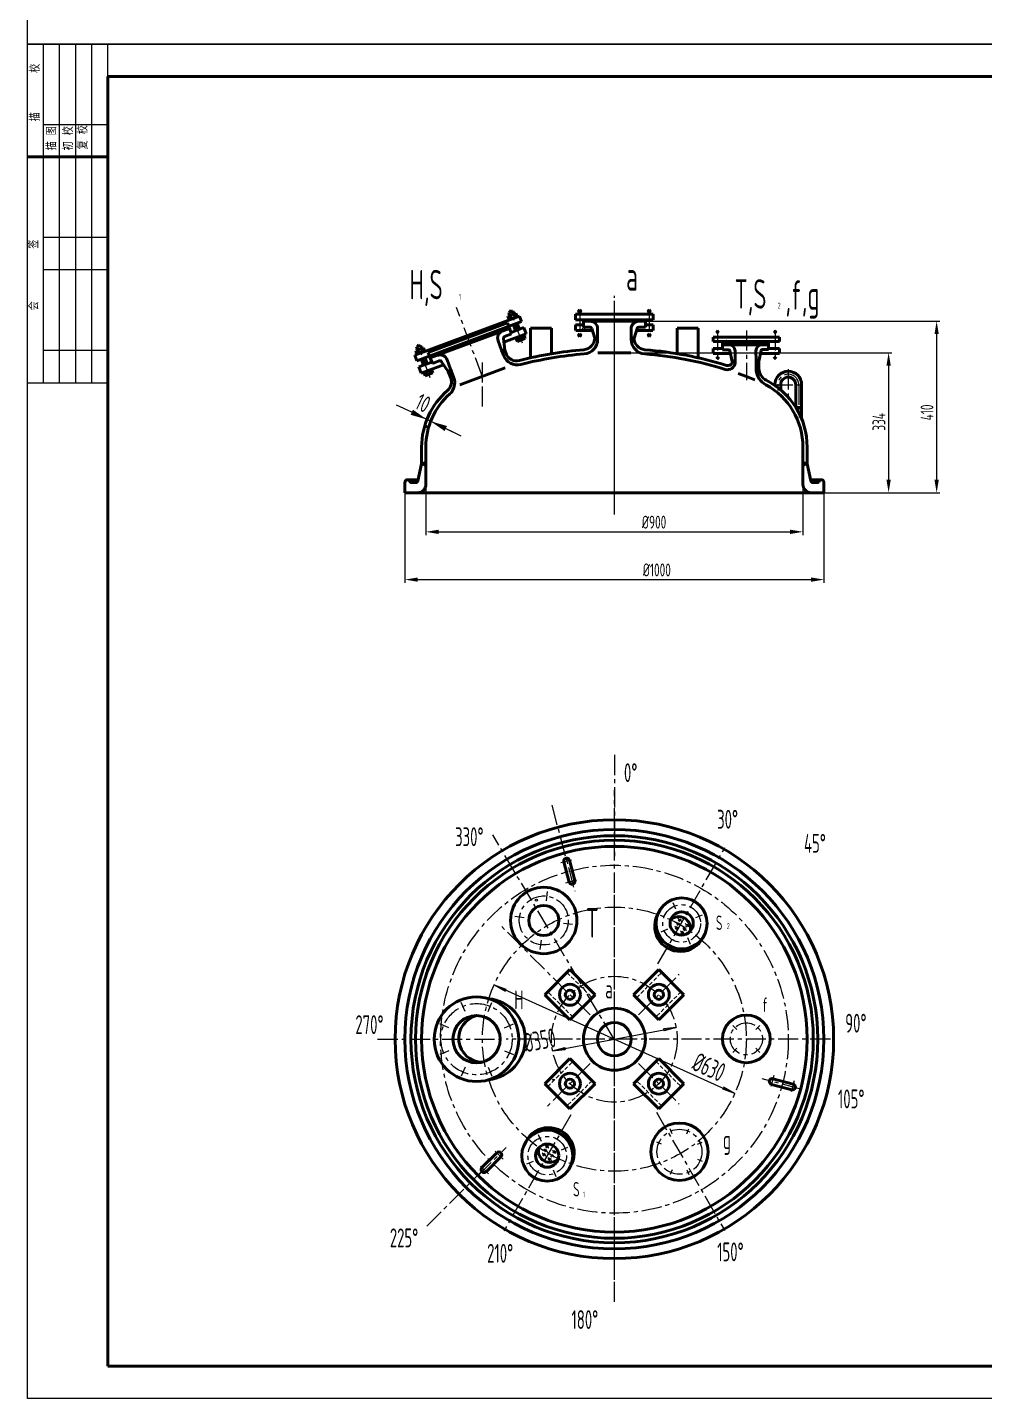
# Model space of a CAD drawing. Extents: x 2514 to 4956, y -860 to 401.
# Drawn here: x 2513.9 to 2810.9, y -859.8 to -434.7 of the extents above; entities that cross this region are included whole.
import ezdxf

# ---------------------------------------------------------------- set-up
doc = ezdxf.new("R2010")
doc.units = 0
doc.header["$LTSCALE"] = 5
doc.header["$MEASUREMENT"] = 0
doc.linetypes.add('CENTER', pattern=[2, 1.25, -0.25, 0.25, -0.25])
doc.linetypes.add('HIDDEN', pattern=[0.375, 0.25, -0.125])
doc.layers.get('0').update_dxf_attribs({"linetype": 'CONTINUOUS', "lineweight": 18})
doc.layers.get('DEFPOINTS').update_dxf_attribs({"linetype": 'CONTINUOUS', "lineweight": 18})
for name, color, linetype, lineweight in [('1', 1, 'CONTINUOUS', 40), ('2', 7, 'CENTER', 18), ('3', 5, 'HIDDEN', 18), ('5', 7, 'CONTINUOUS', 18)]:
    doc.layers.add(name, color=color, linetype=linetype, lineweight=lineweight)
doc.styles.add('HZ', font='txt', dxfattribs={"width": 0.5, "bigfont": 'hztxt'})
doc.styles.get("Standard").update_dxf_attribs({"font": 'isocp.shx', "width": 0.707, "bigfont": 'hztxt.shx'})

msp = doc.modelspace()

# ---------------------------------------------------------------- linework, layer by layer
for p, q in [((2513.86235, -439.84817), (2513.86235, 401.15183)), ((2513.86235, -859.84817), (2513.86235, -439.84817)), ((2513.86235, -439.84817), (3107.86235, -439.84817)), ((2513.86235, -439.84817), (2538.86235, -439.84817)), ((3107.86235, -439.84817), (2513.86235, -439.84817)), ((2518.86235, -544.84817), (2518.86235, -439.84817)), ((2523.86235, -544.84817), (2523.86235, -439.84817)), ((2528.86235, -544.84817), (2528.86235, -439.84817)), ((2533.86235, -544.84817), (2533.86235, -439.84817)), ((2538.86235, -454.01704), (2538.86235, -439.84817)), ((2538.86235, -464.84817), (2518.86235, -464.84817)), ((2538.86235, -499.84817), (2518.86235, -499.84817)), ((2538.86235, -509.84817), (2518.86235, -509.84817)), ((2695.99035, -525.78862), (2796.98404, -525.78862)), ((2795.98404, -529.78862), (2795.98404, -574.95862)), ((2538.86235, -534.84817), (2518.86235, -534.84817)), ((2695.99035, -535.53862), (2782.08032, -535.53862)), ((2745.53427, -535.75752), (2745.87059, -535.42121)), ((2781.08032, -539.53862), (2781.08032, -574.95862)), ((2513.86235, -544.84817), (2538.86235, -544.84817)), ((2646.43398, -560.37395), (2634.2201, -554.53083)), ((2637.49035, -573.47384), (2637.49035, -592.09156)), ((2754.49035, -573.47384), (2754.49035, -592.09156)), ((2630.99035, -578.95862), (2630.99035, -606.90273)), ((2695.99035, -578.95862), (2796.98404, -578.95862)), ((2695.99035, -578.95862), (2782.08032, -578.95862)), ((2760.99035, -578.95862), (2760.99035, -606.90273)), ((2641.49035, -591.09156), (2750.49035, -591.09156)), ((2634.99035, -605.90273), (2756.99035, -605.90273)), ((2714.72707, -713.38957), (2715.87858, -714.32841)), ((2714.84828, -713.9347), (2715.33313, -714.32841)), ((2715.22745, -712.16054), (2716.37896, -713.09938)), ((2715.27252, -713.51071), (2715.75737, -713.90442)), ((2715.34866, -712.70567), (2715.8335, -713.09938)), ((2715.71229, -710.91884), (2716.86381, -711.85769)), ((2715.7729, -712.28168), (2716.25775, -712.67539)), ((2715.8335, -711.46398), (2716.31835, -711.85769)), ((2716.25775, -711.03998), (2716.74259, -711.43369)), ((2717.20544, -713.76245), (2718.35695, -714.70129)), ((2717.75089, -713.88359), (2718.23574, -714.2773)), ((2717.95471, -712.58453), (2719.10622, -713.52337)), ((2718.07592, -713.12967), (2718.56076, -713.52337)), ((2718.50016, -712.70567), (2718.985, -713.09938)), ((2716.50847, -714.82243), (2717.65999, -715.76127)), ((2716.62968, -715.36756), (2717.11453, -715.76127)), ((2717.05393, -714.94357), (2717.53877, -715.33728)), ((2717.32665, -714.30758), (2717.8115, -714.70129)), ((2658.65072, -731.60116), (2662.06162, -733.49213)), ((2658.65072, -731.60116), (2662.32756, -732.90148)), ((2658.65072, -731.60116), (2733.32998, -765.22581)), ((2662.32756, -732.90148), (2662.06162, -733.49213)), ((2676.82751, -752.02396), (2715.15319, -744.80301)), ((2715.15319, -744.80301), (2711.27389, -745.20434)), ((2711.27389, -745.20434), (2711.39383, -745.84089)), ((2715.15319, -744.80301), (2711.39383, -745.84089)), ((2736.94035, -748.41349), (2736.94035, -748.23349)), ((2676.82751, -752.02396), (2680.58687, -750.98608)), ((2676.82751, -752.02396), (2680.7068, -751.62264)), ((2680.58687, -750.98608), (2680.7068, -751.62264)), ((2736.85035, -748.32349), (2737.03035, -748.32349)), ((2729.91908, -763.33484), (2729.65314, -763.92549)), ((2733.32998, -765.22581), (2729.65314, -763.92549)), ((2733.32998, -765.22581), (2729.91908, -763.33484)), ((2711.64919, -775.69733), (2711.82919, -775.69733)), ((2711.64919, -775.69733), (2711.82919, -775.69733)), ((2711.73919, -775.78733), (2711.73919, -775.60733)), ((2711.73919, -775.78733), (2711.73919, -775.60733)), ((2674.53611, -781.15867), (2675.68762, -782.09751)), ((2674.65732, -781.7038), (2675.14217, -782.09751)), ((2675.08156, -781.27981), (2675.56641, -781.67351)), ((2673.55089, -783.62939), (2674.7024, -784.56823)), ((2673.6721, -784.17452), (2674.15694, -784.56823)), ((2674.05126, -782.40036), (2675.20277, -783.3392)), ((2674.09634, -783.75053), (2674.58118, -784.14424)), ((2674.17247, -782.94549), (2674.65732, -783.3392)), ((2674.59671, -782.5215), (2675.08156, -782.91521)), ((2675.33229, -785.06225), (2676.4838, -786.00109)), ((2675.4535, -785.60738), (2675.93835, -786.00109)), ((2675.87774, -785.18339), (2676.36259, -785.5771)), ((2676.02925, -784.00227), (2677.18077, -784.94111)), ((2676.15046, -784.5474), (2676.63531, -784.94111)), ((2676.57471, -784.12341), (2677.05955, -784.51712)), ((2676.77852, -782.82435), (2677.93003, -783.76319)), ((2676.89973, -783.36949), (2677.38458, -783.76319)), ((2677.32397, -782.94549), (2677.80882, -783.3392)), ((3107.86235, -859.84817), (2513.86235, -859.84817))]:
    msp.add_line(p, q)
at = {"color": 0, "linetype": 'ByBlock'}
for p, q in [((2633.12476, -554.00682), (2628.43392, -551.76272)), ((2637.81561, -556.25092), (2638.37663, -555.07821)), ((2637.81561, -556.25092), (2638.99137, -556.8134)), ((2638.99137, -556.8134), (2639.55239, -555.64069)), ((2643.68221, -559.05751), (2648.37305, -561.30161))]:
    msp.add_line(p, q, dxfattribs=at)
for centre, radius in [((2686.3823, -528.13423), 0.325), ((2730.73429, -531.95025), 0.325), ((2637.44714, -558.36899), 0.325), ((2671.77647, -705.2756), 0.325), ((2682.20177, -734.6249), 1.56), ((2709.77893, -734.6249), 1.56), ((2682.20177, -762.20207), 1.56), ((2709.77893, -762.20207), 1.56)]:
    msp.add_circle(centre, radius)
for points in [[(2795.31737, -529.78862), (2796.65071, -529.78862), (2795.98404, -525.78862)], [(2780.41365, -539.53862), (2781.74699, -539.53862), (2781.08032, -535.53862)], [(2780.41365, -574.95862), (2781.74699, -574.95862), (2781.08032, -578.95862)], [(2795.31737, -574.95862), (2796.65071, -574.95862), (2795.98404, -578.95862)], [(2641.49035, -590.42489), (2641.49035, -591.75822), (2637.49035, -591.09156)], [(2750.49035, -590.42489), (2750.49035, -591.75822), (2754.49035, -591.09156)], [(2634.99035, -605.23606), (2634.99035, -606.5694), (2630.99035, -605.90273)], [(2756.99035, -605.23606), (2756.99035, -606.5694), (2760.99035, -605.90273)]]:
    msp.add_solid(points)
for points in [[(2633.49878, -553.22501), (2632.75075, -554.78863), (2637.81561, -556.25092)], [(2644.05623, -558.2757), (2643.30819, -559.83931), (2638.99137, -556.8134)]]:
    msp.add_solid(points, dxfattribs=at)
at = {"layer": '1'}
for p, q in [((2538.86235, -849.84817), (2538.86235, -449.84817)), ((2538.86235, -449.84817), (3097.86235, -449.84817)), ((2513.86235, -474.84817), (2538.86235, -474.84817)), ((2664.43161, -522.58823), (2663.21385, -523.04328)), ((2665.22124, -524.70132), (2664.43161, -522.58823)), ((2684.70127, -522.23845), (2685.74127, -523.088)), ((2685.74127, -522.23845), (2684.70127, -523.088)), ((2706.23943, -522.23845), (2707.27943, -523.088)), ((2707.27943, -522.23845), (2706.23943, -523.088)), ((2634.03042, -536.35688), (2666.58555, -524.19149)), ((2634.6675, -538.06174), (2667.22263, -525.89635)), ((2638.23621, -535.47914), (2662.83482, -526.28699)), ((2664.10898, -529.6967), (2662.83482, -526.28699)), ((2665.40481, -523.33564), (2662.9693, -524.24576)), ((2663.39461, -525.3839), (2662.9693, -524.24576)), ((2664.00349, -525.15637), (2663.21385, -523.04328)), ((2664.64056, -526.86123), (2665.33507, -528.71976)), ((2665.83011, -524.47379), (2665.40481, -523.33564)), ((2665.85832, -526.40617), (2666.55283, -528.2647)), ((2667.22263, -525.89635), (2666.58555, -524.19149)), ((2683.90436, -523.60478), (2683.90436, -525.39862)), ((2683.90436, -523.60478), (2708.07634, -523.60478)), ((2683.90436, -525.39862), (2708.07634, -525.39862)), ((2683.90436, -526.93757), (2686.37035, -526.93757)), ((2683.90436, -528.67881), (2683.90436, -526.93757)), ((2686.37035, -527.60862), (2686.37035, -525.39862)), ((2705.61035, -525.78862), (2686.37035, -525.78862)), ((2705.61035, -527.60862), (2705.61035, -525.39862)), ((2708.07634, -526.93757), (2705.61035, -526.93757)), ((2708.07634, -523.60478), (2708.07634, -525.39862)), ((2708.07634, -528.67881), (2708.07634, -526.93757)), ((2638.87329, -537.18399), (2663.4719, -527.99184)), ((2661.58774, -531.09757), (2661.98817, -534.7914)), ((2668.64523, -529.70328), (2661.71724, -532.29217)), ((2664.10898, -529.6967), (2661.91703, -530.5158)), ((2667.91714, -527.75488), (2663.93888, -529.2415)), ((2665.45429, -530.89569), (2665.8796, -532.03384)), ((2668.3151, -531.12372), (2665.8796, -532.03384)), ((2666.06316, -530.66816), (2666.48847, -531.80631)), ((2667.28092, -530.21311), (2667.70623, -531.35125)), ((2667.88979, -529.98558), (2668.3151, -531.12372)), ((2668.64523, -529.70328), (2667.91714, -527.75488)), ((2669.97707, -537.13412), (2669.97707, -527.88618)), ((2669.97707, -527.88618), (2676.47707, -527.88618)), ((2676.47707, -535.85905), (2676.47707, -527.88618)), ((2684.0278, -528.67881), (2689.08083, -528.67881)), ((2684.70127, -530.50503), (2685.74127, -529.65548)), ((2685.74127, -530.50503), (2684.70127, -529.65548)), ((2686.37035, -527.60862), (2688.45035, -527.60862)), ((2689.88035, -530.98862), (2688.96245, -528.03832)), ((2689.88035, -530.98862), (2689.88035, -530.98904)), ((2690.14035, -530.98862), (2689.88035, -530.98862)), ((2690.79035, -530.61334), (2690.14035, -530.98862)), ((2690.14035, -530.98862), (2690.79035, -531.3639)), ((2690.79035, -528.12862), (2690.79035, -530.61334)), ((2690.79035, -530.61334), (2690.79035, -531.3639)), ((2690.79035, -530.9787), (2690.79035, -531.38029)), ((2690.79035, -531.3639), (2690.79035, -531.38029)), ((2701.19035, -528.12862), (2701.19035, -530.61334)), ((2701.19035, -530.61334), (2701.19035, -531.3639)), ((2701.19035, -530.61334), (2701.84035, -530.98862)), ((2701.19035, -530.915), (2701.19035, -531.38029)), ((2701.19035, -531.3639), (2701.84035, -530.98862)), ((2701.19035, -531.3639), (2701.19035, -531.38029)), ((2702.10035, -530.98862), (2701.84035, -530.98862)), ((2703.01825, -528.03832), (2702.10035, -530.98862)), ((2702.10035, -530.98862), (2702.10035, -530.98904)), ((2702.10035, -531.39197), (2702.10035, -530.98904)), ((2707.9529, -528.67881), (2702.89987, -528.67881)), ((2705.61035, -527.60862), (2703.53035, -527.60862)), ((2707.27943, -530.50503), (2706.23943, -529.65548)), ((2706.23943, -530.50503), (2707.27943, -529.65548)), ((2722.00363, -527.88618), (2715.50363, -527.88618)), ((2715.50363, -535.85905), (2715.50363, -527.88618)), ((2722.00363, -537.13412), (2722.00363, -527.88618)), ((2726.67883, -530.74783), (2726.67883, -532.04783)), ((2726.67883, -530.74783), (2726.67883, -532.04783)), ((2726.67883, -530.74783), (2747.20187, -530.74783)), ((2727.61318, -528.75827), (2728.40011, -529.4011)), ((2728.40705, -528.75827), (2727.62011, -529.4011)), ((2745.47365, -528.75827), (2746.26059, -529.4011)), ((2746.26752, -528.75827), (2745.48059, -529.4011)), ((2747.20187, -530.74783), (2747.20187, -532.04783)), ((2747.20187, -530.74783), (2747.20187, -532.04783)), ((2634.36055, -534.93644), (2636.79605, -534.02633)), ((2634.78585, -536.07459), (2634.36055, -534.93644)), ((2634.6051, -533.73397), (2635.82285, -533.27891)), ((2635.39473, -535.84706), (2634.6051, -533.73397)), ((2636.61248, -535.392), (2635.82285, -533.27891)), ((2637.22136, -535.16447), (2636.79605, -534.02633)), ((2638.23621, -535.47914), (2638.64576, -536.57512)), ((2659.90709, -531.822), (2661.00438, -534.7584)), ((2661.00438, -534.7584), (2661.26723, -535.46185)), ((2661.00438, -534.7584), (2661.74462, -534.88241)), ((2661.74477, -534.88281), (2661.26723, -535.46185)), ((2661.6074, -536.37228), (2661.26723, -535.46185)), ((2661.98817, -534.7914), (2661.74462, -534.88241)), ((2662.36346, -535.79582), (2661.98833, -534.79181)), ((2690.87431, -535.53862), (2695.99035, -535.53862)), ((2695.99035, -535.53862), (2701.10378, -535.53862)), ((2726.67883, -532.04783), (2747.20187, -532.04783)), ((2726.67883, -534.24439), (2726.67883, -535.75752)), ((2726.67883, -534.24439), (2726.67883, -535.75752)), ((2729.51117, -534.24439), (2726.67883, -534.24439)), ((2729.48659, -534.24439), (2726.67883, -534.24439)), ((2729.51117, -532.04783), (2729.51117, -534.64787)), ((2743.81084, -532.69783), (2729.51117, -532.69783)), ((2743.81084, -533.08783), (2729.51117, -533.08783)), ((2729.52183, -534.64779), (2731.47178, -534.63447)), ((2732.53663, -538.26728), (2731.85805, -534.95411)), ((2733.4244, -535.01114), (2733.44918, -538.63667)), ((2739.92425, -534.96672), (2739.94389, -537.84138)), ((2741.48968, -534.8883), (2740.85644, -538.21043)), ((2743.82149, -534.55008), (2741.87154, -534.56341)), ((2743.81084, -532.04783), (2743.81084, -534.55015)), ((2743.81084, -534.24439), (2747.20187, -534.24439)), ((2747.20187, -534.24439), (2747.20187, -535.75752)), ((2747.20187, -534.24439), (2747.20187, -535.75752)), ((2634.6675, -538.06174), (2634.03042, -536.35688)), ((2635.36201, -539.92027), (2639.34026, -538.43365)), ((2636.0901, -541.86867), (2635.36201, -539.92027)), ((2636.03181, -537.55191), (2636.72632, -539.41044)), ((2636.0901, -541.86867), (2643.01808, -539.27978)), ((2637.24956, -537.09685), (2637.94407, -538.95539)), ((2639.51036, -538.88885), (2638.64576, -536.57512)), ((2639.51036, -538.88885), (2641.60628, -538.10563)), ((2644.45253, -541.34422), (2642.3676, -538.34361)), ((2644.0763, -537.73774), (2645.17359, -540.67414)), ((2731.99876, -535.75752), (2726.67883, -535.75752)), ((2728.46482, -537.47225), (2727.66943, -536.83992)), ((2727.67101, -537.48278), (2728.44936, -536.82958)), ((2732.53663, -538.26728), (2732.79662, -538.2655)), ((2732.53987, -538.73839), (2732.53663, -538.26747)), ((2733.44405, -537.88579), (2732.79662, -538.2655)), ((2733.44919, -538.63648), (2732.79663, -538.26568)), ((2733.44405, -537.88579), (2733.44919, -538.63648)), ((2739.94389, -537.84138), (2739.94904, -538.59176)), ((2739.94389, -537.84138), (2740.59644, -538.2122)), ((2740.59644, -538.21202), (2739.94904, -538.59176)), ((2739.94904, -538.59176), (2739.94904, -541.06476)), ((2740.85644, -538.21043), (2740.59628, -538.21211)), ((2740.85644, -538.21043), (2740.85644, -540.59633)), ((2741.32399, -535.75752), (2747.20187, -535.75752)), ((2745.41588, -537.47225), (2746.21127, -536.83992)), ((2746.20969, -537.48278), (2745.43134, -536.82958)), ((2636.84553, -541.58638), (2637.27084, -542.72452)), ((2637.27084, -542.72452), (2639.70635, -541.81441)), ((2637.45441, -541.35885), (2637.87972, -542.49699)), ((2638.67216, -540.90379), (2639.09747, -542.04194)), ((2639.28104, -540.67626), (2639.70635, -541.81441)), ((2645.20025, -543.34545), (2644.45237, -541.34381)), ((2644.69635, -541.25288), (2644.45253, -541.34422)), ((2644.69593, -541.25281), (2645.43616, -541.37685)), ((2645.17359, -540.67414), (2644.69608, -541.25321)), ((2645.17359, -540.67414), (2645.43616, -541.37685)), ((2646.16713, -543.33323), (2645.43616, -541.37685)), ((2662.15524, -540.28055), (2648.03226, -545.55735)), ((2734.41494, -541.99533), (2736.94035, -542.9389)), ((2739.54235, -543.9111), (2736.94035, -542.93891)), ((2745.78035, -545.47252), (2745.78035, -545.68326)), ((2747.60035, -545.47252), (2747.60035, -547.08116)), ((2752.28035, -545.47252), (2752.28035, -552.50826)), ((2754.10035, -545.47252), (2754.10035, -556.08881)), ((2752.28035, -552.50826), (2754.10035, -552.50826)), ((2636.19035, -564.78862), (2636.19035, -569.98862)), ((2637.49035, -564.78862), (2637.49035, -569.38818)), ((2754.49035, -564.78862), (2754.49035, -569.38818)), ((2755.79035, -569.98862), (2755.79035, -564.78862)), ((2636.45035, -569.98862), (2637.49035, -569.38818)), ((2637.49035, -569.38818), (2637.49035, -570.58907)), ((2754.49035, -569.38818), (2754.49035, -570.58907)), ((2755.53035, -569.98862), (2754.49035, -569.38818)), ((2636.19035, -569.98862), (2635.02608, -575.22783)), ((2636.45035, -569.98862), (2636.19035, -569.98862)), ((2637.49035, -570.58907), (2636.45035, -569.98862)), ((2637.49035, -576.35862), (2637.49035, -570.58907)), ((2754.49035, -570.58907), (2755.53035, -569.98862)), ((2754.49035, -576.35862), (2754.49035, -570.58907)), ((2755.53035, -569.98862), (2755.79035, -569.98862)), ((2755.79035, -569.98862), (2756.95462, -575.22783)), ((2630.99035, -578.95862), (2630.99035, -575.70862)), ((2635.09257, -574.92862), (2631.94687, -574.92862)), ((2634.26466, -575.83862), (2633.18848, -575.83862)), ((2760.21035, -574.92862), (2756.88813, -574.92862)), ((2757.71604, -575.83862), (2758.79222, -575.83862)), ((2760.99035, -578.95862), (2760.99035, -575.70862)), ((2630.99035, -578.95862), (2634.89035, -578.95862)), ((2634.89035, -578.95862), (2695.99035, -578.95862)), ((2757.09035, -578.95862), (2695.99035, -578.95862)), ((2760.99035, -578.95862), (2757.09035, -578.95862)), ((2683.74722, -699.20552), (2682.06489, -692.927)), ((2680.30691, -693.39805), (2681.98923, -699.67657)), ((2682.20177, -726.81137), (2674.38824, -734.6249)), ((2690.0153, -734.6249), (2682.20177, -726.81137)), ((2709.77893, -726.81137), (2701.9654, -734.6249)), ((2717.59246, -734.6249), (2709.77893, -726.81137)), ((2674.38824, -734.6249), (2682.20177, -742.43843)), ((2682.20177, -742.43843), (2690.0153, -734.6249)), ((2701.9654, -734.6249), (2709.77893, -742.43843)), ((2709.77893, -742.43843), (2717.59246, -734.6249)), ((2682.20177, -754.38854), (2674.38824, -762.20207)), ((2690.0153, -762.20207), (2682.20177, -754.38854)), ((2709.77893, -754.38854), (2701.9654, -762.20207)), ((2717.59246, -762.20207), (2709.77893, -754.38854)), ((2751.47683, -762.33894), (2745.19831, -760.65662)), ((2674.38824, -762.20207), (2682.20177, -770.0156)), ((2682.20177, -770.0156), (2690.0153, -762.20207)), ((2701.9654, -762.20207), (2709.77893, -770.0156)), ((2709.77893, -770.0156), (2717.59246, -762.20207)), ((2744.72726, -762.4146), (2751.00578, -764.09693)), ((2659.49657, -783.62033), (2654.90037, -788.21653)), ((2656.18731, -789.50346), (2660.7835, -784.90727)), ((3097.86235, -849.84817), (2538.86235, -849.84817))]:
    msp.add_line(p, q, dxfattribs=at)
for centre, radius in [((2695.99035, -748.41349), 68.02996), ((2695.99035, -748.41349), 65), ((2695.99035, -748.41349), 63.10845), ((2695.99035, -748.41349), 61.72569), ((2695.99035, -748.41349), 59.8), ((2674.08653, -711.59484), 10.296), ((2716.86577, -712.51228), 7.92), ((2674.08653, -711.59484), 4.68), ((2716.86577, -712.51228), 3.6), ((2653.22035, -748.41349), 13.13), ((2682.20177, -734.6249), 3.25), ((2682.20177, -734.6249), 1.43), ((2709.77893, -734.6249), 3.25), ((2709.77893, -734.6249), 1.43), ((2695.99035, -748.41349), 9.62), ((2653.22035, -748.41349), 7.33059), ((2695.99035, -748.41349), 5.2), ((2736.94035, -748.32349), 7.4), ((2682.20177, -762.20207), 3.25), ((2682.20177, -762.20207), 1.43), ((2709.77893, -762.20207), 3.25), ((2709.77893, -762.20207), 1.43), ((2675.14673, -784.51569), 7.92), ((2716.19181, -783.31345), 8.9), ((2675.14673, -784.51569), 3.6)]:
    msp.add_circle(centre, radius, dxfattribs=at)
for centre, radius, start, end in [((2688.45035, -528.12862), 2.34, 0, 90), ((2703.53035, -528.12862), 2.34, 90, 180), ((2662.09905, -531.0029), 2.34, 110.49, 200.49), ((2662.09905, -531.0029), 0.52, 110.49, 190.49), ((2686.24035, -530.98904), 3.64, 274.586115, 0), ((2686.24035, -531.38029), 4.55, 274.600861, 0), ((2688.45035, -528.12862), 0.52, 10, 90), ((2705.74035, -531.38029), 4.55, 180, 265.399139), ((2705.74035, -530.98904), 3.64, 180, 265.413885), ((2703.53035, -528.12862), 0.52, 90, 170), ((2695.99035, -652.53862), 118.3, 94.586157, 104.422332), ((2695.99035, -652.53862), 118.3, 72.892209, 85.413928), ((2731.47445, -535.02446), 1.95, 0.391506, 90.391506), ((2731.47445, -535.02446), 0.39, 10.391506, 90.391506), ((2741.8742, -534.9534), 1.95, 90.391506, 180.391506), ((2741.8742, -534.9534), 0.39, 90.391506, 170.391506), ((2641.88434, -538.55685), 2.34, 20.49, 110.49), ((2641.83381, -538.71451), 0.65, 34.792925, 110.49), ((2665.86961, -534.77978), 4.55, 200.487315, 284.347681), ((2665.65145, -534.56732), 3.51, 200.487315, 284.422332), ((2695.99035, -652.53862), 117, 94.600861, 104.347681), ((2695.99035, -652.53862), 117, 72.903123, 85.399139), ((2731.08453, -538.44109), 2.37272, 252.903123, 355.276442), ((2731.22581, -538.05935), 1.47914, 252.892209, 332.672313), ((2641.91226, -544.57395), 3.51, 310.908247, 20.487315), ((2641.90492, -544.92573), 4.55, 311.418557, 20.487315), ((2745.87625, -540.27521), 5.96269, 186.253284, 241.475277), ((2745.02796, -540.38189), 4.17266, 181.336634, 242.926876), ((2732.55285, -564.78862), 23.2375, 0, 62.926876), ((2749.94035, -545.47252), 4.16, 0, 180), ((2749.94035, -545.47252), 2.34, 0, 180), ((2659.42785, -564.78862), 23.2375, 130.908247, 180), ((2659.42785, -564.78862), 21.9375, 131.418557, 180), ((2732.55285, -564.78862), 21.9375, 0, 61.475277), ((2631.77035, -575.70862), 0.78, 24.624318, 180), ((2633.18848, -575.05862), 0.78, 204.624318, 270), ((2634.26466, -575.05862), 0.78, 270, 347.471192), ((2634.89035, -576.35862), 2.6, 270, 0), ((2757.09035, -576.35862), 2.6, 180, 270), ((2757.71604, -575.05862), 0.78, 192.528808, 270), ((2758.79222, -575.05862), 0.78, 270, 335.375682), ((2760.21035, -575.70862), 0.78, 0, 155.375682), ((2681.1859, -693.16253), 0.91, 15, 195), ((2682.86822, -699.44105), 0.91, 195, 15), ((2716.41479, -713.2934), 7.92, 147.453646, 333.491138), ((2716.00177, -714.00878), 3.6, 343.88654, 136.11346), ((2655.70002, -748.41349), 12.63791, 275.9816648, 84.0183352), ((2655.04631, -748.21073), 7.33059, 103.5347307, 269.1374772), ((2744.96279, -761.53561), 0.91, 75, 255), ((2751.24131, -763.21794), 0.91, 255, 75), ((2675.59771, -783.73457), 7.92, 327.453646, 153.491138), ((2676.01073, -783.01919), 3.6, 163.88654, 316.11346), ((2660.14004, -784.2638), 0.91, 315, 135), ((2655.54384, -788.85999), 0.91, 135, 315)]:
    msp.add_arc(centre, radius, start, end, dxfattribs=at)
at = {"layer": '2'}
for p, q in [((2695.99035, -538.56524), (2695.99035, -517.95386)), ((2695.99035, -585.67549), (2695.99035, -517.95386)), ((2655.07649, -543.03492), (2647.02178, -521.48016)), ((2667.48005, -532.60292), (2663.59344, -522.20215)), ((2685.22127, -522.66322), (2685.22127, -530.12401)), ((2695.99035, -580.98456), (2695.99035, -519.91021)), ((2706.75943, -522.66322), (2706.75943, -530.12401)), ((2728.01011, -528.65399), (2728.01011, -537.85912)), ((2736.94035, -528.65399), (2736.94035, -544.0898)), ((2745.87059, -528.65399), (2745.87059, -537.85912)), ((2638.8713, -543.2936), (2634.98468, -532.89284)), ((2655.04035, -552.23981), (2655.04035, -538.58415)), ((2749.94035, -540.66252), (2749.94035, -549.37252)), ((2745.13035, -545.47252), (2754.75035, -545.47252)), ((2746.69035, -545.47252), (2746.69035, -547.30604)), ((2753.19035, -545.47252), (2753.19035, -555.58339)), ((2695.99035, -660.28352), (2695.99035, -691.65364)), ((2695.99035, -823.00939), (2695.99035, -671.08441)), ((2676.55768, -675.88978), (2683.69077, -702.51084)), ((2695.88741, -748.41349), (2658.23001, -685.06979)), ((2679.34042, -693.65702), (2682.69274, -692.75877)), ((2709.5121, -724.99313), (2730.30234, -688.98338)), ((2680.96544, -699.9509), (2684.37507, -699.03729)), ((2674.89183, -705.47796), (2675.2663, -702.63356)), ((2695.99035, -829.89189), (2695.99035, -701.72307)), ((2715.04959, -708.12765), (2714.20505, -706.08875)), ((2721.2504, -710.69611), (2723.2893, -709.85157)), ((2688.45764, -740.88078), (2660.8913, -713.31443)), ((2667.96964, -710.78954), (2665.12524, -710.41507)), ((2680.20341, -712.40015), (2683.04781, -712.77462)), ((2673.28122, -717.71173), (2672.90675, -720.55613)), ((2712.48113, -714.32846), (2710.44224, -715.173)), ((2718.68194, -716.89692), (2719.52648, -718.93582)), ((2703.52306, -740.88078), (2716.10849, -728.29535)), ((2649.64367, -739.77862), (2648.48532, -736.98211)), ((2656.79703, -739.77862), (2657.95538, -736.98211)), ((2644.58549, -744.83681), (2641.78897, -743.67845)), ((2661.85521, -744.83681), (2664.65173, -743.67845)), ((2734.02604, -745.40918), (2732.73574, -744.11888)), ((2739.85466, -745.40918), (2741.14496, -744.11888)), ((2622.54151, -748.41349), (2660.72608, -748.41349)), ((2644.58549, -751.99016), (2641.78897, -753.14852)), ((2661.85521, -751.99016), (2664.65173, -753.14852)), ((2763.02457, -748.41349), (2662.45738, -748.41349)), ((2695.88741, -748.41349), (2695.99035, -748.41349)), ((2734.02604, -751.23779), (2732.73574, -752.52809)), ((2739.85466, -751.23779), (2741.14496, -752.52809)), ((2688.45764, -755.94619), (2675.11355, -769.29028)), ((2703.52306, -755.94619), (2716.10849, -768.53163)), ((2649.64367, -757.04835), (2648.48532, -759.84486)), ((2656.79703, -757.04835), (2657.95538, -759.84486)), ((2754.18633, -764.00705), (2741.89299, -760.71306)), ((2745.47264, -759.63282), (2744.55903, -763.04246)), ((2751.7358, -761.37246), (2750.83755, -764.72478)), ((2682.4686, -771.83384), (2661.67836, -807.84359)), ((2709.06089, -771.05232), (2730.2133, -807.68938)), ((2713.88328, -777.74015), (2713.2687, -776.25643)), ((2718.50034, -777.74015), (2719.11492, -776.25643)), ((2653.38794, -791.0159), (2662.38728, -782.01655)), ((2673.33056, -780.13105), (2672.48602, -778.09216)), ((2679.53137, -782.69951), (2681.57027, -781.85497)), ((2710.61852, -781.00491), (2709.1348, -780.39033)), ((2721.7651, -781.00491), (2723.24883, -780.39033)), ((2661.53297, -785.65674), (2659.03695, -783.16071)), ((2670.7621, -786.33186), (2668.7232, -787.1764)), ((2721.7651, -785.62198), (2723.24883, -786.23656)), ((2637.79424, -806.40372), (2654.74606, -789.4519)), ((2656.89482, -790.21098), (2654.44075, -787.75691)), ((2676.96291, -788.90032), (2677.80745, -790.93922)), ((2713.88328, -788.88674), (2713.2687, -790.37046)), ((2718.50034, -788.88674), (2719.11492, -790.37046))]:
    msp.add_line(p, q, dxfattribs=at)
for centre, radius in [((2695.99035, -748.41349), 53.95), ((2674.08653, -711.59484), 7.5977), ((2695.99035, -748.41349), 40.95), ((2716.86577, -712.51228), 5.84438), ((2695.99035, -748.41349), 19.5), ((2653.22035, -748.41349), 11.0498), ((2736.94035, -748.32349), 4.98429), ((2716.19181, -783.31345), 6.98336), ((2675.14673, -784.51569), 5.97673)]:
    msp.add_circle(centre, radius, dxfattribs=at)
msp.add_arc((2749.94035, -545.47252), 3.25, 0, 180, dxfattribs=at)
at = {"layer": '3'}
for p, q in [((2681.28253, -727.73061), (2689.09606, -735.54414)), ((2702.88464, -735.54414), (2710.69817, -727.73061)), ((2683.12101, -741.5192), (2675.30748, -733.70567)), ((2716.67322, -733.70567), (2708.85969, -741.5192)), ((2675.30748, -763.12131), (2683.12101, -755.30778)), ((2708.85969, -755.30778), (2716.67322, -763.12131)), ((2689.09606, -761.28283), (2681.28253, -769.09636)), ((2710.69817, -769.09636), (2702.88464, -761.28283))]:
    msp.add_line(p, q, dxfattribs=at)
at = {"layer": '5'}
msp.add_circle((2677.0393, -760.99375), 0.1625, dxfattribs=at)
at = {"layer": 'DEFPOINTS', "color": 0, "linetype": 'ByBlock'}
for p in [(2637.81561, -556.25092), (2638.99137, -556.8134), (2638.99137, -556.8134)]:
    msp.add_point(p, dxfattribs=at)

# ---------------------------------------------------------------- texts
at = {"style": 'HZ', "width": 0.7}
for s, p in [('描      校', (2517.71774, -463.8068)), ('描 图', (2522.87325, -472.82895)), ('初 校', (2528.02877, -472.82895)), ('复 校', (2532.53985, -472.50673)), ('会        签', (2517.32156, -522.41346))]:
    msp.add_text(s, height=3, rotation=90, dxfattribs=at).set_placement(p)
at = {"color": 0, "width": 0.7}
msp.add_text('10', height=5.2, rotation=334.4335265, dxfattribs=at).set_placement((2633.74116, -552.66477))
at = {"width": 0.63}
for s, p in [('0%%d', (2698.96795, -668.68818)), ('30%%d', (2727.87396, -683.14118)), ('330%%d', (2646.57581, -688.56106)), ('45%%d', (2754.83706, -690.58929)), ('270%%d', (2615.62457, -746.82474)), ('90%%d', (2767.61973, -746.37308)), ('105%%d', (2765.36145, -769.85922)), ('225%%d', (2626.32247, -812.94146)), ('210%%d', (2656.51225, -817.7348)), ('150%%d', (2727.87396, -817.28314)), ('180%%d', (2682.67291, -838.28905))]:
    msp.add_text(s, height=5.85, dxfattribs=at).set_placement(p)
for s, rotation, p in [('%%C350', 10.670024, (2668.51546, -752.52641)), ('%%C630', 335.7601488, (2719.65888, -757.69916))]:
    msp.add_text(s, height=5.85, rotation=rotation, dxfattribs=at).set_placement(p)
at = {"char_height": 4, "attachment_point": 5, "rotation": 90}
for s, insert in [('\\A1;410', (2792.98404, -554.06035)), ('\\A1;334', (2778.08032, -556.99529))]:
    msp.add_mtext(s, dxfattribs=dict(at, insert=insert))
at = {"char_height": 4, "attachment_point": 5}
for s, insert in [('\\A1;%%c900', (2708.31342, -588.09156)), ('\\A1;%%c1000', (2709.16816, -602.90273))]:
    msp.add_mtext(s, dxfattribs=dict(at, insert=insert))
at = {"layer": '1', "width": 0.63}
for s, height, p in [('H,S', 9.1, (2632.42859, -518.96982)), ('a', 9.1, (2699.63973, -516.33453)), ('T,S', 9.1, (2733.30001, -521.87447)), (',f,g', 9.1, (2749.05031, -522.20996)), ('1', 1.8, (2647.7234, -519.13286)), ('2', 1.8, (2746.70299, -521.80807)), ('T', 9.1, (2687.10329, -716.90245)), ('S', 4.5, (2727.51461, -714.54588)), ('2', 1.8, (2730.91797, -714.26555)), ('H', 5.85, (2664.91922, -739.13631)), ('a', 5.85, (2693.13459, -735.7812)), ('f', 4.5, (2741.90829, -739.99957)), ('g', 5.85, (2729.68059, -782.5056)), ('S', 4.5, (2683.17972, -797.19248)), ('1', 1.8, (2686.25926, -797.48311))]:
    msp.add_text(s, height=height, dxfattribs=at).set_placement(p)

doc.saveas('drawing.dxf')
